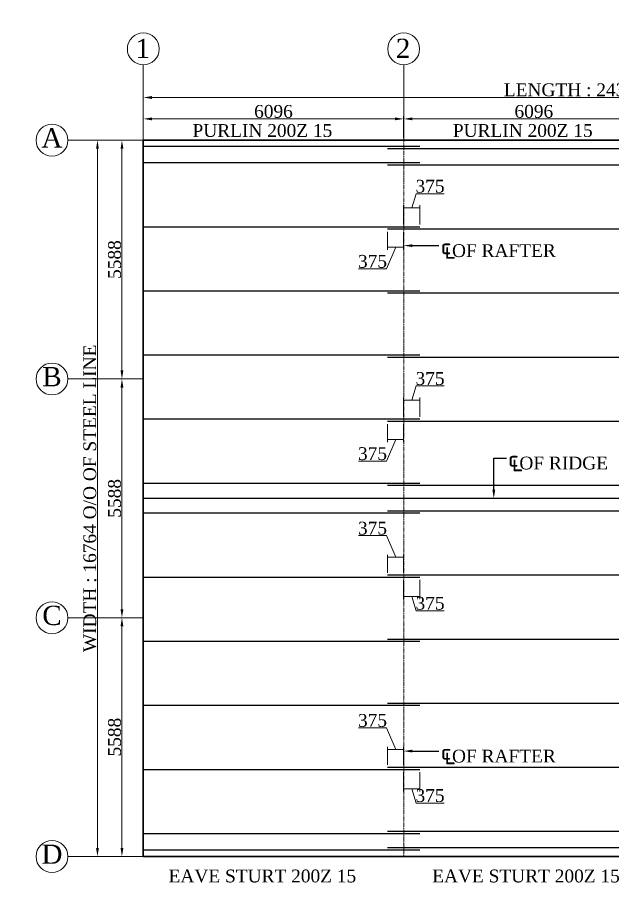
# Model space of a CAD drawing. Header units: millimetres. Extents: x 0 to 2669304, y -3314102 to 0.
# Drawn here: x 2248051 to 2261991, y -3210579 to -3190325 of the extents above; entities that cross this region are included whole.
import ezdxf
from ezdxf import colors
from ezdxf.entities.mleader import LeaderData, LeaderLine
from ezdxf.math import Vec2, Vec3

# ---------------------------------------------------------------- set-up
doc = ezdxf.new("R2010")
doc.units = ezdxf.units.MM
doc.header["$LTSCALE"] = 0.4
doc.header["$MEASUREMENT"] = 0
doc.header["$PDMODE"] = 34
doc.linetypes.add('CENTER', pattern=[2, 1.25, -0.25, 0.25, -0.25])
for name, color, linetype, lineweight in [('Dim1', 147, 'Continuous', 20), ('Grid', 202, 'CENTER', 18), ('Outer Line', 1, 'Continuous', 30)]:
    doc.layers.add(name, color=color, linetype=linetype, lineweight=lineweight)
for name, color, linetype in [('Purlan', 46, 'Continuous'), ('RIDGE LINE', 106, 'Continuous'), ('Thin', 6, 'Continuous')]:
    doc.layers.add(name, color=color, linetype=linetype)
doc.styles.add('style2', font='ARIALN.TTF')
doc.styles.add('TNROMAN', font='times.ttf')
doc.dimstyles.new('H.M.A', dxfattribs={"dimtxt": 37.0005, "dimasz": 20, "dimexe": 8, "dimexo": 10, "dimgap": 5, "dimtad": 3, "dimdec": 0, "dimrnd": 1, "dimzin": 0, "dimdsep": 46, "dimtxsty": 'style2', "dimcen": 0.09, "dimclrd": 152, "dimclre": 152, "dimclrt": 1, "dimadec": 0, "dimazin": 0, "dimtfac": 1, "dimtdec": 0, "dimtix": 1, "dimtmove": 1, "dimatfit": 3, "dimfxl": 0, "dimtolj": 1, "dimtzin": 0, "dimlwd": 5, "dimlwe": 5, "dimarcsym": 0})

# ---------------------------------------------------------------- blocks, each defined once
blk = doc.blocks.new('*D665')
at = {"layer": 'Defpoints', "color": 0, "linetype": 'ByBlock'}
for p in [(2257097, -3192702), (2251001, -3193202), (2257097, -3193202)]:
    blk.add_point(p, dxfattribs=at)
at = {"layer": 'Dim1', "color": 152, "linetype": 'ByBlock', "lineweight": 5}
for p, q in [((2251001, -3193142), (2251001, -3192642)), ((2257097, -3193142), (2257097, -3192642))]:
    blk.add_line(p, q, dxfattribs=at)
at = {"layer": 'Dim1', "color": 152, "lineweight": 5}
blk.add_line((2251201, -3192702), (2256897, -3192702), dxfattribs=at)
at = {"layer": 'Dim1', "color": 152, "linetype": 'ByBlock'}
for points in [[(2251201, -3192669), (2251201, -3192735), (2251001, -3192702)], [(2256897, -3192669), (2256897, -3192735), (2257097, -3192702)]]:
    blk.add_solid(points, dxfattribs=at)
at = {"layer": 'Dim1', "color": 1, "linetype": 'ByBlock', "insert": (2254049, -3192529), "char_height": 300, "attachment_point": 5, "style": 'TNROMAN'}
blk.add_mtext('\\A1;6096', dxfattribs=at)
blk = doc.blocks.new('*D666')
at = {"layer": 'Defpoints', "color": 0, "linetype": 'ByBlock'}
for p in [(2263193, -3192702), (2257097, -3193202), (2263193, -3193202)]:
    blk.add_point(p, dxfattribs=at)
at = {"layer": 'Dim1', "color": 152, "linetype": 'ByBlock', "lineweight": 5}
for p, q in [((2257097, -3193142), (2257097, -3192642)), ((2263193, -3193142), (2263193, -3192642))]:
    blk.add_line(p, q, dxfattribs=at)
at = {"layer": 'Dim1', "color": 152, "lineweight": 5}
blk.add_line((2257297, -3192702), (2262993, -3192702), dxfattribs=at)
at = {"layer": 'Dim1', "color": 152, "linetype": 'ByBlock'}
for points in [[(2257297, -3192669), (2257297, -3192735), (2257097, -3192702)], [(2262993, -3192669), (2262993, -3192735), (2263193, -3192702)]]:
    blk.add_solid(points, dxfattribs=at)
at = {"layer": 'Dim1', "color": 1, "linetype": 'ByBlock', "insert": (2260145, -3192529), "char_height": 300, "attachment_point": 5, "style": 'TNROMAN'}
blk.add_mtext('\\A1;6096', dxfattribs=at)
blk = doc.blocks.new('*D661')
at = {"layer": 'Defpoints', "color": 0, "linetype": 'ByBlock'}
for p in [(2275385, -3192202), (2251001, -3192702), (2275385, -3192702)]:
    blk.add_point(p, dxfattribs=at)
at = {"layer": 'Dim1', "color": 152, "linetype": 'ByBlock', "lineweight": 5}
for p, q in [((2251001, -3192642), (2251001, -3192142)), ((2275385, -3192642), (2275385, -3192142))]:
    blk.add_line(p, q, dxfattribs=at)
at = {"layer": 'Dim1', "color": 152, "lineweight": 5}
blk.add_line((2251201, -3192202), (2275185, -3192202), dxfattribs=at)
at = {"layer": 'Dim1', "color": 152, "linetype": 'ByBlock'}
for points in [[(2251201, -3192169), (2251201, -3192235), (2251001, -3192202)], [(2275185, -3192169), (2275185, -3192235), (2275385, -3192202)]]:
    blk.add_solid(points, dxfattribs=at)
at = {"layer": 'Dim1', "color": 1, "linetype": 'ByBlock', "insert": (2263193, -3192025), "char_height": 300, "attachment_point": 5, "style": 'TNROMAN'}
blk.add_mtext('\\A1;LENGTH : 24384 O/O OF STEEL LINE', dxfattribs=at)
blk = doc.blocks.new('*D669')
at = {"layer": 'Defpoints', "color": 0, "linetype": 'ByBlock'}
for p in [(2251001, -3193202), (2250501, -3198790), (2251001, -3198790)]:
    blk.add_point(p, dxfattribs=at)
at = {"layer": 'Dim1', "color": 152, "linetype": 'ByBlock', "lineweight": 5}
for p, q in [((2250941, -3193202), (2250441, -3193202)), ((2250941, -3198790), (2250441, -3198790))]:
    blk.add_line(p, q, dxfattribs=at)
at = {"layer": 'Dim1', "color": 152, "lineweight": 5}
blk.add_line((2250501, -3193402), (2250501, -3198590), dxfattribs=at)
at = {"layer": 'Dim1', "color": 152, "linetype": 'ByBlock'}
for points in [[(2250468, -3193402), (2250535, -3193402), (2250501, -3193202)], [(2250468, -3198590), (2250535, -3198590), (2250501, -3198790)]]:
    blk.add_solid(points, dxfattribs=at)
at = {"layer": 'Dim1', "color": 1, "linetype": 'ByBlock', "insert": (2250329, -3195996), "char_height": 300, "attachment_point": 5, "rotation": 90, "style": 'TNROMAN'}
blk.add_mtext('\\A1;5588', dxfattribs=at)
blk = doc.blocks.new('*D662')
at = {"layer": 'Defpoints', "color": 0, "linetype": 'ByBlock'}
for p in [(2251001, -3198790), (2250501, -3204378), (2251001, -3204378)]:
    blk.add_point(p, dxfattribs=at)
at = {"layer": 'Dim1', "color": 152, "linetype": 'ByBlock', "lineweight": 5}
for p, q in [((2250941, -3198790), (2250441, -3198790)), ((2250941, -3204378), (2250441, -3204378))]:
    blk.add_line(p, q, dxfattribs=at)
at = {"layer": 'Dim1', "color": 152, "lineweight": 5}
blk.add_line((2250501, -3198990), (2250501, -3204178), dxfattribs=at)
at = {"layer": 'Dim1', "color": 152, "linetype": 'ByBlock'}
for points in [[(2250468, -3198990), (2250535, -3198990), (2250501, -3198790)], [(2250468, -3204178), (2250535, -3204178), (2250501, -3204378)]]:
    blk.add_solid(points, dxfattribs=at)
at = {"layer": 'Dim1', "color": 1, "linetype": 'ByBlock', "insert": (2250329, -3201584), "char_height": 300, "attachment_point": 5, "rotation": 90, "style": 'TNROMAN'}
blk.add_mtext('\\A1;5588', dxfattribs=at)
blk = doc.blocks.new('*D663')
at = {"layer": 'Defpoints', "color": 0, "linetype": 'ByBlock'}
for p in [(2251001, -3204378), (2250501, -3209966), (2251001, -3209966)]:
    blk.add_point(p, dxfattribs=at)
at = {"layer": 'Dim1', "color": 152, "linetype": 'ByBlock', "lineweight": 5}
for p, q in [((2250941, -3204378), (2250441, -3204378)), ((2250941, -3209966), (2250441, -3209966))]:
    blk.add_line(p, q, dxfattribs=at)
at = {"layer": 'Dim1', "color": 152, "lineweight": 5}
blk.add_line((2250501, -3204578), (2250501, -3209766), dxfattribs=at)
at = {"layer": 'Dim1', "color": 152, "linetype": 'ByBlock'}
for points in [[(2250468, -3204578), (2250535, -3204578), (2250501, -3204378)], [(2250468, -3209766), (2250535, -3209766), (2250501, -3209966)]]:
    blk.add_solid(points, dxfattribs=at)
at = {"layer": 'Dim1', "color": 1, "linetype": 'ByBlock', "insert": (2250329, -3207172), "char_height": 300, "attachment_point": 5, "rotation": 90, "style": 'TNROMAN'}
blk.add_mtext('\\A1;5588', dxfattribs=at)
blk = doc.blocks.new('*D664')
at = {"layer": 'Defpoints', "color": 0, "linetype": 'ByBlock'}
for p in [(2250501, -3193202), (2249928, -3209966), (2250501, -3209966)]:
    blk.add_point(p, dxfattribs=at)
at = {"layer": 'Dim1', "color": 152, "linetype": 'ByBlock', "lineweight": 5}
for p, q in [((2250441, -3193202), (2249868, -3193202)), ((2250441, -3209966), (2249868, -3209966))]:
    blk.add_line(p, q, dxfattribs=at)
at = {"layer": 'Dim1', "color": 152, "lineweight": 5}
blk.add_line((2249928, -3193402), (2249928, -3209766), dxfattribs=at)
at = {"layer": 'Dim1', "color": 152, "linetype": 'ByBlock'}
for points in [[(2249895, -3193402), (2249961, -3193402), (2249928, -3193202)], [(2249895, -3209766), (2249961, -3209766), (2249928, -3209966)]]:
    blk.add_solid(points, dxfattribs=at)
at = {"layer": 'Dim1', "color": 1, "linetype": 'ByBlock', "insert": (2249751, -3201584), "char_height": 300, "attachment_point": 5, "rotation": 90, "style": 'TNROMAN'}
blk.add_mtext('\\A1;WIDTH : 16764 O/O OF STEEL LINE', dxfattribs=at)
blk = doc.blocks.new('*D670')
at = {"layer": 'Defpoints', "color": 0, "linetype": 'ByBlock'}
for p in [(2256722, -3195284), (2257097, -3195284), (2256722, -3195706)]:
    blk.add_point(p, dxfattribs=at)
at = {"layer": 'Dim1', "color": 152, "linetype": 'ByBlock', "lineweight": 5}
for p, q in [((2256722, -3195344), (2256722, -3195766)), ((2257097, -3195344), (2257097, -3195766))]:
    blk.add_line(p, q, dxfattribs=at)
at = {"layer": 'Dim1', "color": 152, "lineweight": 5}
for p, q in [((2256910, -3195706), (2256696, -3196212)), ((2257097, -3195706), (2256722, -3195706)), ((2257097, -3195706), (2256722, -3195706)), ((2256696, -3196212), (2256038, -3196212))]:
    blk.add_line(p, q, dxfattribs=at)
at = {"layer": 'Dim1', "color": 1, "linetype": 'ByBlock', "insert": (2256367, -3196039), "char_height": 300, "attachment_point": 5, "style": 'TNROMAN'}
blk.add_mtext('\\A1;375', dxfattribs=at)
blk = doc.blocks.new('*D671')
at = {"layer": 'Defpoints', "color": 0, "linetype": 'ByBlock'}
for p in [(2257472, -3194784), (2257097, -3195234), (2257472, -3195234)]:
    blk.add_point(p, dxfattribs=at)
at = {"layer": 'Dim1', "color": 152, "lineweight": 5}
for p, q in [((2257285, -3194784), (2257386, -3194454)), ((2257386, -3194454), (2258043, -3194454)), ((2257097, -3194784), (2257472, -3194784)), ((2257097, -3194784), (2257472, -3194784))]:
    blk.add_line(p, q, dxfattribs=at)
at = {"layer": 'Dim1', "color": 152, "linetype": 'ByBlock', "lineweight": 5}
for p, q in [((2257097, -3195174), (2257097, -3194724)), ((2257472, -3195174), (2257472, -3194724))]:
    blk.add_line(p, q, dxfattribs=at)
at = {"layer": 'Dim1', "color": 1, "linetype": 'ByBlock', "insert": (2257715, -3194281), "char_height": 300, "attachment_point": 5, "style": 'TNROMAN'}
blk.add_mtext('\\A1;375', dxfattribs=at)
blk = doc.blocks.new('*D680')
at = {"layer": 'Defpoints', "color": 0, "linetype": 'ByBlock'}
for p in [(2256722, -3199784), (2257097, -3199784), (2256722, -3200206)]:
    blk.add_point(p, dxfattribs=at)
at = {"layer": 'Dim1', "color": 152, "linetype": 'ByBlock', "lineweight": 5}
for p, q in [((2256722, -3199844), (2256722, -3200266)), ((2257097, -3199844), (2257097, -3200266))]:
    blk.add_line(p, q, dxfattribs=at)
at = {"layer": 'Dim1', "color": 152, "lineweight": 5}
for p, q in [((2256910, -3200206), (2256696, -3200712)), ((2257097, -3200206), (2256722, -3200206)), ((2257097, -3200206), (2256722, -3200206)), ((2256696, -3200712), (2256038, -3200712))]:
    blk.add_line(p, q, dxfattribs=at)
at = {"layer": 'Dim1', "color": 1, "linetype": 'ByBlock', "insert": (2256367, -3200539), "char_height": 300, "attachment_point": 5, "style": 'TNROMAN'}
blk.add_mtext('\\A1;375', dxfattribs=at)
blk = doc.blocks.new('*D681')
at = {"layer": 'Defpoints', "color": 0, "linetype": 'ByBlock'}
for p in [(2257472, -3199284), (2257097, -3199734), (2257472, -3199734)]:
    blk.add_point(p, dxfattribs=at)
at = {"layer": 'Dim1', "color": 152, "lineweight": 5}
for p, q in [((2257285, -3199284), (2257386, -3198954)), ((2257386, -3198954), (2258043, -3198954)), ((2257097, -3199284), (2257472, -3199284)), ((2257097, -3199284), (2257472, -3199284))]:
    blk.add_line(p, q, dxfattribs=at)
at = {"layer": 'Dim1', "color": 152, "linetype": 'ByBlock', "lineweight": 5}
for p, q in [((2257097, -3199674), (2257097, -3199224)), ((2257472, -3199674), (2257472, -3199224))]:
    blk.add_line(p, q, dxfattribs=at)
at = {"layer": 'Dim1', "color": 1, "linetype": 'ByBlock', "insert": (2257715, -3198781), "char_height": 300, "attachment_point": 5, "style": 'TNROMAN'}
blk.add_mtext('\\A1;375', dxfattribs=at)
blk = doc.blocks.new('*D692')
at = {"layer": 'Defpoints', "color": 0, "linetype": 'ByBlock'}
for p in [(2256722, -3207462), (2256722, -3207884), (2257097, -3207884)]:
    blk.add_point(p, dxfattribs=at)
at = {"layer": 'Dim1', "color": 152, "lineweight": 5}
for p, q in [((2256696, -3206956), (2256038, -3206956)), ((2256910, -3207462), (2256696, -3206956)), ((2257097, -3207462), (2256722, -3207462)), ((2257097, -3207462), (2256722, -3207462))]:
    blk.add_line(p, q, dxfattribs=at)
at = {"layer": 'Dim1', "color": 152, "linetype": 'ByBlock', "lineweight": 5}
for p, q in [((2256722, -3207824), (2256722, -3207402)), ((2257097, -3207824), (2257097, -3207402))]:
    blk.add_line(p, q, dxfattribs=at)
at = {"layer": 'Dim1', "color": 1, "linetype": 'ByBlock', "insert": (2256367, -3206783), "char_height": 300, "attachment_point": 5, "style": 'TNROMAN'}
blk.add_mtext('\\A1;375', dxfattribs=at)
blk = doc.blocks.new('*D693')
at = {"layer": 'Defpoints', "color": 0, "linetype": 'ByBlock'}
for p in [(2257097, -3207934), (2257472, -3207934), (2257472, -3208384)]:
    blk.add_point(p, dxfattribs=at)
at = {"layer": 'Dim1', "color": 152, "linetype": 'ByBlock', "lineweight": 5}
for p, q in [((2257097, -3207994), (2257097, -3208444)), ((2257472, -3207994), (2257472, -3208444))]:
    blk.add_line(p, q, dxfattribs=at)
at = {"layer": 'Dim1', "color": 152, "lineweight": 5}
for p, q in [((2257097, -3208384), (2257472, -3208384)), ((2257097, -3208384), (2257472, -3208384)), ((2257285, -3208384), (2257386, -3208714)), ((2257386, -3208714), (2258043, -3208714))]:
    blk.add_line(p, q, dxfattribs=at)
at = {"layer": 'Dim1', "color": 1, "linetype": 'ByBlock', "insert": (2257715, -3208541), "char_height": 300, "attachment_point": 5, "style": 'TNROMAN'}
blk.add_mtext('\\A1;375', dxfattribs=at)
blk = doc.blocks.new('*D686')
at = {"layer": 'Defpoints', "color": 0, "linetype": 'ByBlock'}
for p in [(2256722, -3202962), (2256722, -3203384), (2257097, -3203384)]:
    blk.add_point(p, dxfattribs=at)
at = {"layer": 'Dim1', "color": 152, "lineweight": 5}
for p, q in [((2256696, -3202456), (2256038, -3202456)), ((2256910, -3202962), (2256696, -3202456)), ((2257097, -3202962), (2256722, -3202962)), ((2257097, -3202962), (2256722, -3202962))]:
    blk.add_line(p, q, dxfattribs=at)
at = {"layer": 'Dim1', "color": 152, "linetype": 'ByBlock', "lineweight": 5}
for p, q in [((2256722, -3203324), (2256722, -3202902)), ((2257097, -3203324), (2257097, -3202902))]:
    blk.add_line(p, q, dxfattribs=at)
at = {"layer": 'Dim1', "color": 1, "linetype": 'ByBlock', "insert": (2256367, -3202283), "char_height": 300, "attachment_point": 5, "style": 'TNROMAN'}
blk.add_mtext('\\A1;375', dxfattribs=at)
blk = doc.blocks.new('*D687')
at = {"layer": 'Defpoints', "color": 0, "linetype": 'ByBlock'}
for p in [(2257097, -3203434), (2257472, -3203434), (2257472, -3203884)]:
    blk.add_point(p, dxfattribs=at)
at = {"layer": 'Dim1', "color": 152, "linetype": 'ByBlock', "lineweight": 5}
for p, q in [((2257097, -3203494), (2257097, -3203944)), ((2257472, -3203494), (2257472, -3203944))]:
    blk.add_line(p, q, dxfattribs=at)
at = {"layer": 'Dim1', "color": 152, "lineweight": 5}
for p, q in [((2257097, -3203884), (2257472, -3203884)), ((2257097, -3203884), (2257472, -3203884)), ((2257285, -3203884), (2257386, -3204214)), ((2257386, -3204214), (2258043, -3204214))]:
    blk.add_line(p, q, dxfattribs=at)
at = {"layer": 'Dim1', "color": 1, "linetype": 'ByBlock', "insert": (2257715, -3204041), "char_height": 300, "attachment_point": 5, "style": 'TNROMAN'}
blk.add_mtext('\\A1;375', dxfattribs=at)

msp = doc.modelspace()

# ---------------------------------------------------------------- linework, layer by layer
at = {"layer": 'Grid', "color": 202, "linetype": 'ByBlock'}
for p, q in [((2251001.2415, -3191438.2938), (2251001.2415, -3193201.9892)), ((2251001.2415, -3191438.2938), (2251001.2415, -3193201.9892)), ((2257097.2415, -3191438.2938), (2257097.2415, -3193201.9892)), ((2257097.2415, -3191438.2938), (2257097.2415, -3193201.9892)), ((2249237.546, -3193201.9892), (2251001.2415, -3193201.9892)), ((2249237.546, -3198789.9892), (2251001.2415, -3198789.9892)), ((2249237.546, -3204377.9892), (2251001.2415, -3204377.9892)), ((2249237.546, -3209965.9892), (2251001.2415, -3209965.9892))]:
    msp.add_line(p, q, dxfattribs=at)
at = {"layer": 'Grid', "color": 202, "ltscale": 5}
msp.add_line((2257097.2415, -3209965.9892), (2257097.2415, -3193201.9892), dxfattribs=at)
at = {"layer": 'Grid', "color": 202, "linetype": 'ByBlock'}
for centre in [(2251001.2415, -3191064.4463), (2251001.2415, -3191064.4463), (2257097.2415, -3191064.4463), (2257097.2415, -3191064.4463), (2248863.6985, -3193201.9892), (2248863.6985, -3198789.9892), (2248863.6985, -3204377.9892), (2248863.6985, -3209965.9892)]:
    msp.add_circle(centre, 373.8475, dxfattribs=at)
at = {"layer": 'Outer Line', "linetype": 'ByBlock'}
msp.add_lwpolyline([(2251001.2415, -3193201.9892), (2275385.2415, -3193201.9892), (2275385.2415, -3209965.9892), (2251001.2415, -3209965.9892)], close=True, dxfattribs=at)
at = {"layer": 'Purlan', "linetype": 'ByBlock'}
for p, q in [((2257472.2415, -3193352.0611), (2251001.2415, -3193352.0611)), ((2263568.2415, -3193402.0611), (2256722.2415, -3193402.0611)), ((2257472.2415, -3193733.9892), (2251001.2415, -3193733.9892)), ((2263568.2415, -3193783.9892), (2256722.2415, -3193783.9892)), ((2257472.2415, -3195233.9892), (2251001.2415, -3195233.9892)), ((2263568.2415, -3195283.9892), (2256722.2415, -3195283.9892)), ((2257472.2415, -3196733.9892), (2251001.2415, -3196733.9892)), ((2263568.2415, -3196783.9892), (2256722.2415, -3196783.9892)), ((2257472.2415, -3198233.9892), (2251001.2415, -3198233.9892)), ((2263568.2415, -3198283.9892), (2256722.2415, -3198283.9892)), ((2257472.2415, -3199733.9892), (2251001.2415, -3199733.9892)), ((2263568.2415, -3199783.9892), (2256722.2415, -3199783.9892)), ((2257472.2415, -3201233.9892), (2251001.2415, -3201233.9892)), ((2263568.2415, -3201283.9892), (2256722.2415, -3201283.9892)), ((2257472.2415, -3201933.9892), (2251001.2415, -3201933.9892)), ((2263568.2415, -3201883.9892), (2256722.2415, -3201883.9892)), ((2263568.2415, -3203383.9892), (2256722.2415, -3203383.9892)), ((2257472.2415, -3203433.9892), (2251001.2415, -3203433.9892)), ((2257472.2415, -3204933.9892), (2251001.2415, -3204933.9892)), ((2263568.2415, -3204883.9892), (2256722.2415, -3204883.9892)), ((2263568.2415, -3206383.9892), (2256722.2415, -3206383.9892)), ((2257472.2415, -3206433.9892), (2251001.2415, -3206433.9892)), ((2257472.2415, -3207933.9892), (2251001.2415, -3207933.9892)), ((2263568.2415, -3207883.9892), (2256722.2415, -3207883.9892)), ((2257472.2415, -3209433.9892), (2251001.2415, -3209433.9892)), ((2263568.2415, -3209383.9892), (2256722.2415, -3209383.9892)), ((2257472.2415, -3209815.9174), (2251001.2415, -3209815.9174)), ((2263568.2415, -3209765.9174), (2256722.2415, -3209765.9174))]:
    msp.add_line(p, q, dxfattribs=at)
at = {"layer": 'RIDGE LINE', "linetype": 'ByBlock'}
msp.add_line((2275385.2415, -3201583.9892), (2251001.2415, -3201583.9892), dxfattribs=at)

# ---------------------------------------------------------------- texts
at = {"layer": 'Thin', "color": 7, "lineweight": 5, "attachment_point": 2, "style": 'style2'}
for s, insert, char_height in [('{\\fTimes New Roman|b0|i0|c0|p18;1}', (2250988.7043, -3190826.3891), 450), ('{\\fTimes New Roman|b0|i0|c0|p18;1}', (2250988.7043, -3190826.3891), 450), ('{\\fTimes New Roman|b0|i0|c0|p18;\\H1x;PURLIN 200Z 15}', (2253789.4246, -3192824.4772), 300), ('{\\fTimes New Roman|b0|i0|c0|p18;\\H1x;PURLIN 200Z 15}', (2259885.4246, -3192824.4772), 300), ('{\\fTimes New Roman|b0|i0|c0|p18;A}', (2248863.0581, -3192922.3051), 450), ('{\\fTimes New Roman|b0|i0|c0|p18;B}', (2248863.0581, -3198510.3051), 450), ('{\\fTimes New Roman|b0|i0|c0|p18;C}', (2248863.0581, -3204098.3051), 450), ('{\\fTimes New Roman|b0|i0|c0|p18;D}', (2248863.0581, -3209686.3051), 450), ('{\\fTimes New Roman|b0|i0|c0|p18;EAVE STURT 200Z 15}', (2253789.4246, -3210272.1977), 300), ('{\\fTimes New Roman|b0|i0|c0|p18;EAVE STURT 200Z 15}', (2259961.1198, -3210272.1977), 300)]:
    msp.add_mtext(s, dxfattribs=dict(at, insert=insert, char_height=char_height))
at = {"layer": 'Thin', "color": 7, "lineweight": 5, "insert": (2257084.7043, -3190826.3891), "char_height": 450, "width": 285.430545, "attachment_point": 2, "style": 'style2'}
msp.add_mtext('{\\fTimes New Roman|b0|i0|c0|p18;2}', dxfattribs=at)
msp.add_mtext('{\\fTimes New Roman|b0|i0|c0|p18;2}', dxfattribs=at)

# ---------------------------------------------------------------- dimensions: what is measured, and where the dimension line sits
at = {"layer": 'Dim1', "linetype": 'ByBlock'}
dim = msp.add_linear_dim(base=(2275385.2415, -3192201.9892), p1=(2251001.2415, -3192701.9892), p2=(2275385.2415, -3192701.9892), text='LENGTH : <> O/O OF STEEL LINE', dimstyle='H.M.A', override={"dimtxt": 300, "dimasz": 200, "dimexe": 60, "dimexo": 60, "dimgap": 20, "dimtxsty": 'TNROMAN'}, dxfattribs=at)
dim.commit()
dim.dimension.update_dxf_attribs({"geometry": '*D661', "text_midpoint": (2263193.2415, -3192024.8515)})
for base, p1, p2, picture, middle in [((2257097.2415, -3192701.9892), (2251001.2415, -3193201.9892), (2257097.2415, -3193201.9892), '*D665', (2254049.2415, -3192528.9611)), ((2263193.2415, -3192701.9892), (2257097.2415, -3193201.9892), (2263193.2415, -3193201.9892), '*D666', (2260145.2415, -3192528.9611))]:
    dim = msp.add_linear_dim(base=base, p1=p1, p2=p2, dimstyle='H.M.A', override={"dimtxt": 300, "dimasz": 200, "dimexe": 60, "dimexo": 60, "dimgap": 20, "dimtxsty": 'TNROMAN'}, dxfattribs=at)
    dim.commit()
    dim.dimension.update_dxf_attribs({"geometry": picture, "text_midpoint": middle})
dim = msp.add_linear_dim(base=(2249928.1494, -3209965.9892), p1=(2250501.2415, -3193201.9892), p2=(2250501.2415, -3209965.9892), angle=90, text='WIDTH : <> O/O OF STEEL LINE', dimstyle='H.M.A', override={"dimtxt": 300, "dimasz": 200, "dimexe": 60, "dimexo": 60, "dimgap": 20, "dimtxsty": 'TNROMAN'}, dxfattribs=at)
dim.commit()
dim.dimension.update_dxf_attribs({"geometry": '*D664', "text_midpoint": (2249751.0117, -3201583.9892)})
for base, p1, p2, picture, middle in [((2250501.2415, -3198789.9892), (2251001.2415, -3193201.9892), (2251001.2415, -3198789.9892), '*D669', (2250328.6459, -3195995.9892)), ((2250501.2415, -3204377.9892), (2251001.2415, -3198789.9892), (2251001.2415, -3204377.9892), '*D662', (2250328.6459, -3201583.9892)), ((2250501.2415, -3209965.9892), (2251001.2415, -3204377.9892), (2251001.2415, -3209965.9892), '*D663', (2250328.6459, -3207171.9892))]:
    dim = msp.add_linear_dim(base=base, p1=p1, p2=p2, angle=90, dimstyle='H.M.A', override={"dimtxt": 300, "dimasz": 200, "dimexe": 60, "dimexo": 60, "dimgap": 20, "dimtxsty": 'TNROMAN'}, dxfattribs=at)
    dim.commit()
    dim.dimension.update_dxf_attribs({"geometry": picture, "text_midpoint": middle})
for base, p1, p2, picture, middle in [((2257472.2415, -3194783.6269), (2257097.2415, -3195233.9892), (2257472.2415, -3195233.9892), '*D671', (2257406.0866, -3194453.8207)), ((2256722.2415, -3195705.8738), (2257097.2415, -3195283.9892), (2256722.2415, -3195283.9892), '*D670', (2256675.6068, -3196211.5421)), ((2257472.2415, -3199283.6269), (2257097.2415, -3199733.9892), (2257472.2415, -3199733.9892), '*D681', (2257406.0866, -3198953.8207)), ((2256722.2415, -3200205.8738), (2257097.2415, -3199783.9892), (2256722.2415, -3199783.9892), '*D680', (2256675.6068, -3200711.5421)), ((2256722.2415, -3202962.1047), (2257097.2415, -3203383.9892), (2256722.2415, -3203383.9892), '*D686', (2256675.6068, -3202456.4364)), ((2257472.2415, -3203884.3515), (2257097.2415, -3203433.9892), (2257472.2415, -3203433.9892), '*D687', (2257406.0866, -3204214.1577)), ((2256722.2415, -3207462.1047), (2257097.2415, -3207883.9892), (2256722.2415, -3207883.9892), '*D692', (2256675.6068, -3206956.4364)), ((2257472.2415, -3208384.3515), (2257097.2415, -3207933.9892), (2257472.2415, -3207933.9892), '*D693', (2257406.0866, -3208714.1577))]:
    dim = msp.add_linear_dim(base=base, p1=p1, p2=p2, dimstyle='H.M.A', override={"dimtxt": 300, "dimasz": 200, "dimexe": 60, "dimexo": 60, "dimgap": 20, "dimtxsty": 'TNROMAN'}, dxfattribs=at)
    dim.commit()
    dim.dimension.update_dxf_attribs({"geometry": picture, "text_midpoint": middle, "dimtype": 160})

# ---------------------------------------------------------------- leaders
at = {"layer": 'Thin', "color": 7, "lineweight": 5}
ml = msp.add_multileader_mtext('Standard', dxfattribs=at)
ml.set_content('{\\fISOCPEUR|b0|i0|c0|p34;\\H1.4x;℄\\fTimes New Roman|b0|i0|c0|p18;\\H0.71429x;OF RAFTER}', color=7, style='style2')
ml.set_leader_properties(color=215)
ml.build(insert=Vec2(0, 0))
ml.multileader.update_dxf_attribs({"dogleg_length": 150, "arrow_head_size": 200})
ctx = ml.context
ctx.base_point, ctx.char_height, ctx.arrow_head_size, ctx.landing_gap_size, ctx.plane_origin = Vec3(2257923.5878, -3195668.8318), 300, 200, 50, Vec3(2171018.1499, -3203063.3939)
ctx.text_align_type = 1
notes = []
notes.append((ctx, [(1, (1, 1, 0), (2257773.5878, -3195668.8318), (1, 0), 150, [(0, [(2257097.2415, -3195668.8318)], 0, [])])]))
ctx.mtext.insert, ctx.mtext.alignment, ctx.mtext.flow_direction = Vec3(2259310.2128, -3195515.4793), 2, 5
ml = msp.add_multileader_mtext('Standard', dxfattribs=at)
ml.set_content('{\\fISOCPEUR|b0|i0|c0|p34;\\H1.4x;℄\\fTimes New Roman|b0|i0|c0|p18;\\H0.71429x;OF RIDGE}', color=7, style='style2')
ml.set_leader_properties(color=215)
ml.build(insert=Vec2(0, 0))
ml.multileader.update_dxf_attribs({"dogleg_length": 150, "arrow_head_size": 200})
ctx = ml.context
ctx.base_point, ctx.char_height, ctx.arrow_head_size, ctx.landing_gap_size, ctx.plane_origin = Vec3(2259503.4174, -3200640.278), 300, 200, 50, Vec3(2172451.9336, -3208034.8401)
ctx.text_align_type = 1
notes.append((ctx, [(1, (1, 1, 0), (2259207.3715, -3200640.278), (1, 0), 296.0459, [(0, [(2259207.3715, -3201583.9892)], 0, [])])]))
ctx.mtext.insert, ctx.mtext.alignment, ctx.mtext.flow_direction = Vec3(2260710.5172, -3200486.9254), 2, 5
ml = msp.add_multileader_mtext('Standard', dxfattribs=at)
ml.set_content('{\\fISOCPEUR|b0|i0|c0|p34;\\H1.4x;℄\\fTimes New Roman|b0|i0|c0|p18;\\H0.71429x;OF RAFTER}', color=7, style='style2')
ml.set_leader_properties(color=215)
ml.build(insert=Vec2(0, 0))
ml.multileader.update_dxf_attribs({"dogleg_length": 150, "arrow_head_size": 200})
ctx = ml.context
ctx.base_point, ctx.char_height, ctx.arrow_head_size, ctx.landing_gap_size, ctx.plane_origin = Vec3(2257923.5878, -3207499.1466), 300, 200, 50, Vec3(2171018.1499, -3200104.5845)
ctx.text_align_type = 1
notes.append((ctx, [(1, (1, 1, 0), (2257773.5878, -3207499.1466), (1, 0), 150, [(0, [(2257097.2415, -3207499.1466)], 0, [])])]))
ctx.mtext.insert, ctx.mtext.alignment, ctx.mtext.flow_direction = Vec3(2259310.2128, -3207345.7941), 2, 5
for ctx, leaders in notes:
    for number, flags, end, landing, length, lines in leaders:
        leader = LeaderData()
        leader.index, (leader.has_last_leader_line, leader.has_dogleg_vector, leader.attachment_direction) = number, flags
        leader.last_leader_point, leader.dogleg_vector, leader.dogleg_length = Vec3(end), Vec3(landing), length
        for number, points, colour, breaks in lines:
            line = LeaderLine()
            line.index, line.vertices, line.color, line.breaks = number, Vec3.list(points), colors.encode_raw_color(colour), breaks
            leader.lines.append(line)
        ctx.leaders.append(leader)

doc.saveas('drawing.dxf')
